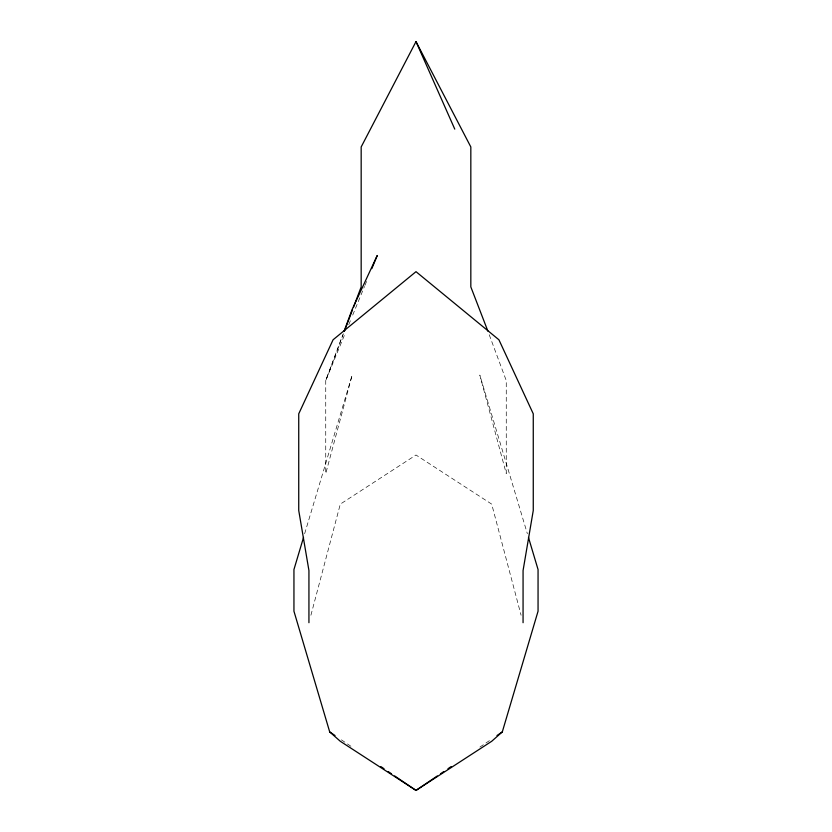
<?xml version="1.0" encoding="UTF-8"?>
<svg xmlns="http://www.w3.org/2000/svg" width="832" height="832" viewBox="0 0 832 832"><rect width="100%" height="100%" fill="white"/><g stroke="black" fill="none" stroke-linecap="round" stroke-linejoin="round"><path stroke-width="0.62" stroke-dasharray="4.16 3.12" d="M310.918 615.222L340.298 504.13L416 455.01L491.702 504.13L521.082 615.222M304.637 533.718L352.175 375.086L325.738 473.585L325.738 380.588L342.774 334.745M343.46 333.746L325.738 380.588L345.353 332.946M348.785 324.605L350.75 319.842M352.716 315.078L360.558 296.015M361.046 294.83L364.478 286.489M364.967 285.303L367.422 279.344M479.929 747.074L490.578 739.856M341.422 739.856L352.071 747.074M489.226 334.745L506.262 380.588L506.262 473.585L479.825 375.086L527.363 533.718"/><path stroke-width="1.25" d="M303.534 537.43L293.946 569.535L293.946 611.218L329.701 731.91L340.298 741.281L416 790.4L491.702 741.281L502.299 731.91L538.054 611.218L538.054 569.535L528.466 537.43M344.115 331.126L352.175 309.41L377.229 255.518L371.831 268.622M344.365 331.344L352.539 309.722M353.444 307.32L361.171 286.905L361.171 146.952L416 41.6L470.829 146.952L470.829 286.905L487.885 331.126M437.31 775.954L416 790.4L394.69 775.954M440.502 773.791L443.706 771.628M447.959 768.737L451.162 766.574M496.974 735.53L502.299 731.91M329.701 731.91L335.026 735.53M380.838 766.574L384.041 768.737M388.294 771.628L391.498 773.791M416 41.6L454.771 129.126M523.068 622.71L523.068 570.534L533.26 510.505L533.26 413.816L498.919 339.778L416 271.669L333.081 339.778L298.74 413.816L298.74 510.505L308.932 570.534L308.932 622.71"/></g></svg>
